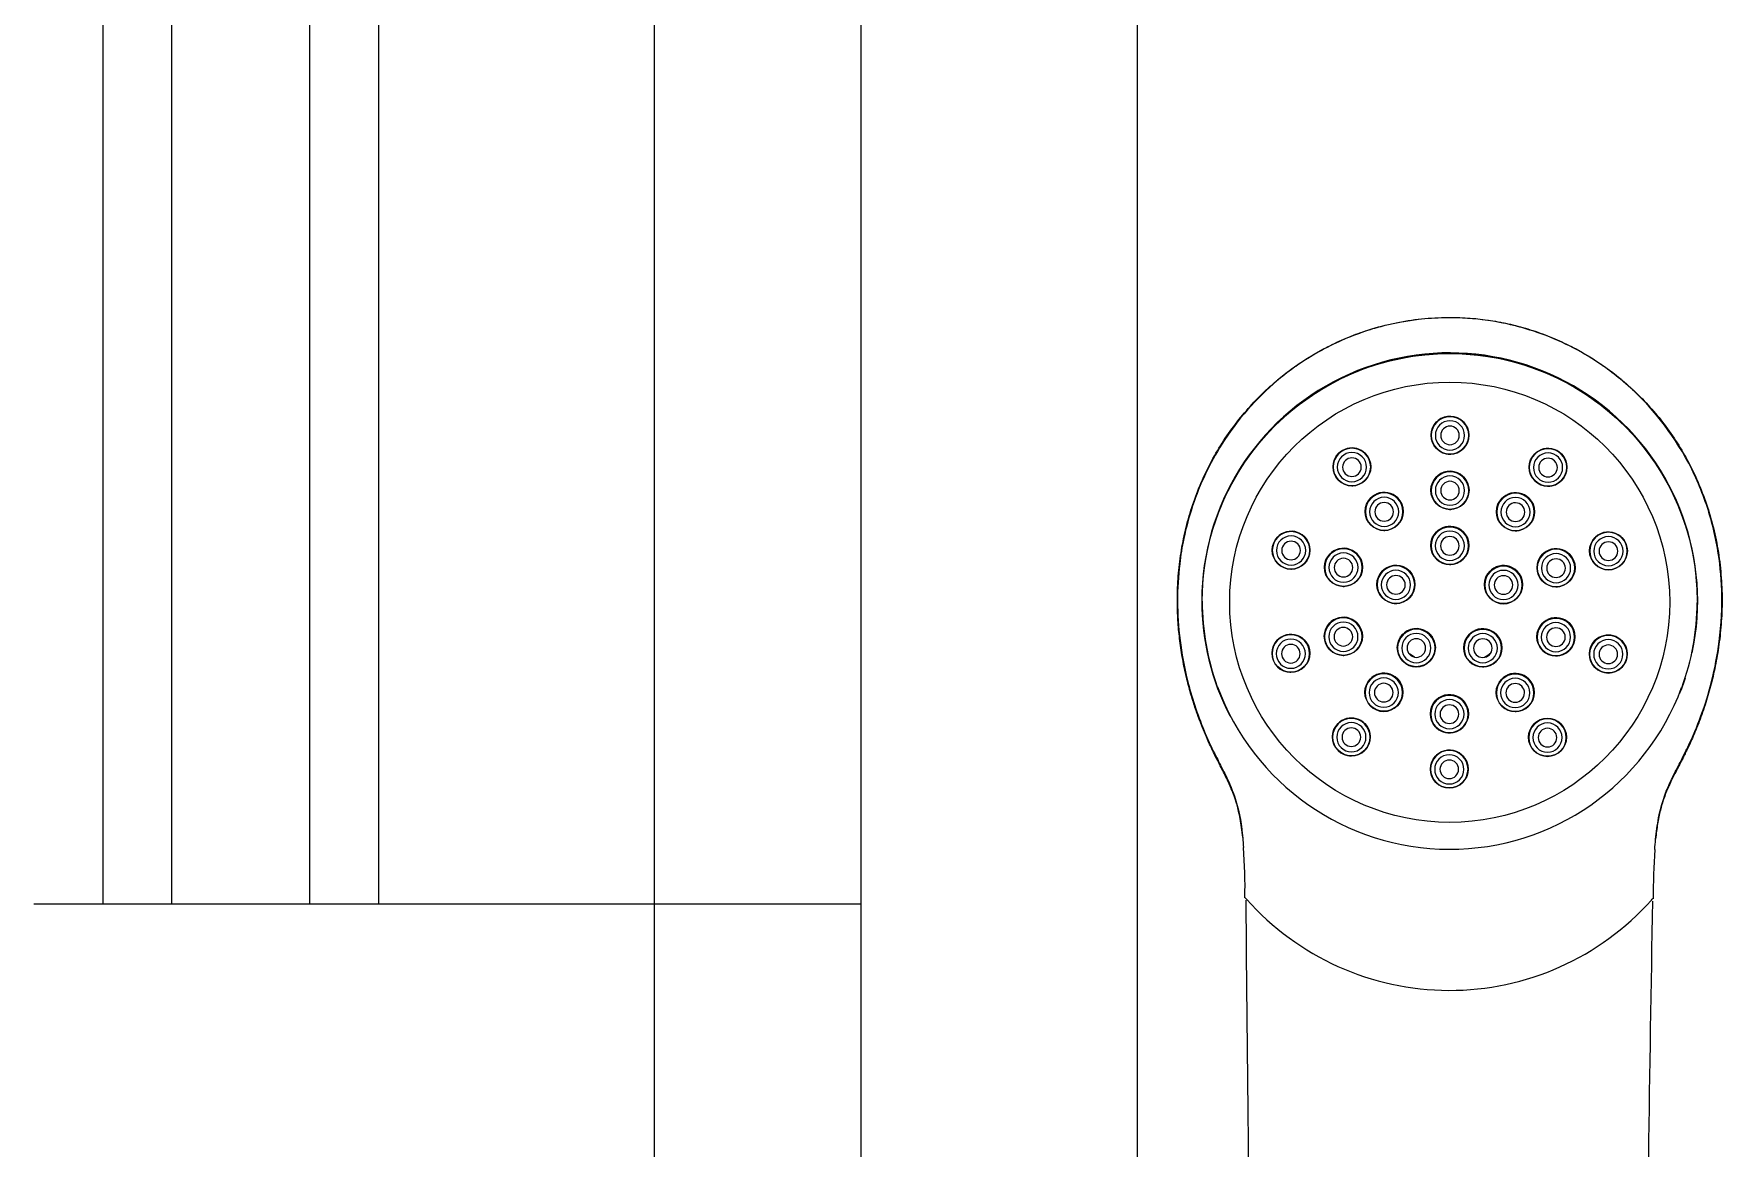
# Model space of a CAD drawing. Header units: centimetres. Extents: x -1797 to 2001, y -8788 to 1856.
# Drawn here: x -866.08 to -853.83, y -8603.19 to -8595.11 of the extents above; entities that cross this region are included whole.
import ezdxf

# ---------------------------------------------------------------- set-up
doc = ezdxf.new("R2010")
doc.units = ezdxf.units.CM
doc.header["$LTSCALE"] = 100
doc.header["$MEASUREMENT"] = 0
for name, color, linetype in [('ID_Furniture-Fixed_01', 141, 'Continuous'), ('WALL-01', 7, 'Continuous'), ('WALL-03', 2, 'Continuous'), ('WALL-04', 1, 'Continuous'), ('WALL-05', 8, 'Continuous')]:
    doc.layers.add(name, color=color, linetype=linetype)

# ---------------------------------------------------------------- blocks, each defined once
blk = doc.blocks.new('shower_d')
at = {"layer": 'WALL-03'}
blk.add_line((2444.18, -5355.463), (2444.18, -5055.577), dxfattribs=at)
at = {"layer": 'WALL-04'}
for p, q in [((2445.68, -5289.463), (2445.68, -5229.463)), ((2447.68, -5229.463), (2447.68, -5289.463)), ((2439.68, -5283.463), (2445.68, -5283.463))]:
    blk.add_line(p, q, dxfattribs=at)
for points in [[(2440.18, -5235.463), (2440.18, -5283.463)], [(2442.18, -5235.463), (2442.18, -5283.463)]]:
    blk.add_lwpolyline(points, dxfattribs=at)
at = {"layer": 'WALL-05'}
for points in [[(2440.68, -5283.463), (2440.68, -5235.463)], [(2441.68, -5235.463), (2441.68, -5283.463)]]:
    blk.add_lwpolyline(points, dxfattribs=at)

msp = doc.modelspace()

# ---------------------------------------------------------------- linework, layer by layer
at = {"layer": 'ID_Furniture-Fixed_01'}
for centre, radius in [((-855.809, -8599.231, 0), 1.595), ((-855.809, -8599.231, 0), 1.595), ((-855.807, -8598.021, 0), 0.137), ((-856.518, -8598.25, 0), 0.137), ((-855.096, -8598.253, 0), 0.137), ((-855.807, -8598.42, 0), 0.138), ((-856.284, -8598.573, 0), 0.138), ((-855.332, -8598.575, 0), 0.138), ((-855.808, -8598.819, 0), 0.138), ((-856.959, -8598.854, 0), 0.137), ((-854.658, -8598.859, 0), 0.137), ((-856.579, -8598.978, 0), 0.138), ((-855.038, -8598.981, 0), 0.138), ((-856.199, -8599.102, 0), 0.138), ((-855.419, -8599.103, 0), 0.138), ((-856.58, -8599.478, 0), 0.138), ((-856.051, -8599.56, 0), 0.138), ((-855.569, -8599.561, 0), 0.138), ((-855.039, -8599.481, 0), 0.138), ((-856.96, -8599.601, 0), 0.137), ((-854.659, -8599.606, 0), 0.137), ((-856.286, -8599.883, 0), 0.138), ((-855.334, -8599.885, 0), 0.138), ((-855.811, -8600.039, 0), 0.138), ((-856.522, -8600.207, 0), 0.137), ((-855.1, -8600.21, 0), 0.137), ((-855.812, -8600.44, 0), 0.137)]:
    msp.add_circle(centre, radius, dxfattribs=at)
for centre, radius, start, end in [((-855.809, -8599.222, 0), 1.798, 347.9568, 179.8794), ((-855.807, -8598.021, 0), 0.137, 293.558, 179.8794), ((-855.807, -8598.021, 0), 0.137, 179.8794, 202.626), ((-856.518, -8598.25, 0), 0.137, 359.2372, 179.8794), ((-855.807, -8598.021, 0), 0.137, 264.6043, 272.7444), ((-855.096, -8598.253, 0), 0.137, 338.4288, 179.2534), ((-856.518, -8598.25, 0), 0.137, 179.8794, 180.473), ((-855.807, -8598.42, 0), 0.138, 294.4495, 179.8794), ((-856.518, -8598.25, 0), 0.137, 269.3316, 272.5568), ((-856.284, -8598.573, 0), 0.138, 337.4212, 179.8794), ((-855.807, -8598.42, 0), 0.138, 179.8794, 223.7922), ((-855.332, -8598.575, 0), 0.138, 337.6814, 179.8794), ((-855.096, -8598.253, 0), 0.137, 268.3329, 275.4313), ((-855.807, -8598.42, 0), 0.138, 264.7804, 273.0731), ((-856.284, -8598.573, 0), 0.138, 179.8794, 201.7436), ((-855.808, -8598.819, 0), 0.138, 336.9151, 179.8794), ((-855.332, -8598.575, 0), 0.138, 179.8794, 202.1732), ((-856.959, -8598.854, 0), 0.137, 338.2779, 179.3582), ((-856.284, -8598.573, 0), 0.138, 269.3653, 271.9103), ((-855.332, -8598.575, 0), 0.138, 268.9272, 273.9431), ((-854.658, -8598.859, 0), 0.137, 316.0348, 179.8794), ((-856.579, -8598.978, 0), 0.138, 337.2922, 179.8794), ((-855.808, -8598.819, 0), 0.138, 179.8794, 202.657), ((-855.038, -8598.981, 0), 0.138, 337.6947, 179.8794), ((-854.658, -8598.859, 0), 0.137, 179.8794, 224.7709), ((-856.959, -8598.854, 0), 0.137, 269.5541, 270.8321), ((-856.579, -8598.978, 0), 0.138, 179.8794, 201.6452), ((-856.199, -8599.102, 0), 0.138, 293.4515, 179.8794), ((-855.808, -8598.819, 0), 0.138, 269.433, 272.588), ((-855.419, -8599.103, 0), 0.138, 337.025, 179.8794), ((-855.038, -8598.981, 0), 0.138, 179.8794, 202.3269), ((-856.579, -8598.978, 0), 0.138, 269.2326, 274.0352), ((-856.199, -8599.102, 0), 0.138, 179.8794, 223.8095), ((-855.419, -8599.103, 0), 0.138, 179.8794, 202.813), ((-855.038, -8598.981, 0), 0.138, 269.1209, 274.4011), ((-855.809, -8599.222, 0), 1.798, 179.8794, 207.5977), ((-855.809, -8599.228, 0), 1.794, 179.8794, 200.0752), ((-855.809, -8599.228, 0), 1.794, 179.8761, 179.8794), ((-855.809, -8599.228, 0), 1.794, 179.8794, 200.0752), ((-855.809, -8599.228, 0), 1.794, 179.8761, 179.8794), ((-856.199, -8599.102, 0), 0.138, 264.6054, 272.8901), ((-855.419, -8599.103, 0), 0.138, 269.3973, 273.0659), ((-855.809, -8599.228, 0), 1.794, 339.6966, 359.8766), ((-855.809, -8599.228, 0), 1.794, 339.6966, 359.8766), ((-856.58, -8599.478, 0), 0.138, 337.3083, 179.8794), ((-856.051, -8599.56, 0), 0.138, 293.4699, 179.8794), ((-855.569, -8599.561, 0), 0.138, 336.9964, 179.8794), ((-855.039, -8599.481, 0), 0.138, 337.7215, 179.8794), ((-856.96, -8599.601, 0), 0.137, 338.3664, 179.6676), ((-856.58, -8599.478, 0), 0.138, 179.8794, 201.6646), ((-855.039, -8599.481, 0), 0.138, 179.8794, 202.2342), ((-854.659, -8599.606, 0), 0.137, 359.1613, 179.8794), ((-856.58, -8599.478, 0), 0.138, 269.2138, 273.2928), ((-856.051, -8599.56, 0), 0.138, 179.8794, 224.7089), ((-855.569, -8599.561, 0), 0.138, 179.8794, 202.7453), ((-855.039, -8599.481, 0), 0.138, 269.2176, 274.983), ((-854.659, -8599.606, 0), 0.137, 179.8794, 180.2295), ((-856.96, -8599.601, 0), 0.137, 266.6167, 269.9494), ((-856.286, -8599.883, 0), 0.138, 337.4616, 179.8794), ((-856.051, -8599.56, 0), 0.138, 264.62, 272.9148), ((-855.569, -8599.561, 0), 0.138, 269.3352, 273.2601), ((-855.334, -8599.885, 0), 0.138, 337.7478, 179.8794), ((-854.659, -8599.606, 0), 0.137, 268.675, 275.1307), ((-855.809, -8599.222, 0), 1.798, 338.1755, 341.9486), ((-855.809, -8599.229, 0), 1.792, 200.0483, 339.7233), ((-855.809, -8599.229, 0), 1.792, 200.0483, 339.7233), ((-856.286, -8599.883, 0), 0.138, 179.8794, 201.7576), ((-855.811, -8600.039, 0), 0.138, 314.2523, 179.8794), ((-855.334, -8599.885, 0), 0.138, 179.8794, 202.0347), ((-856.286, -8599.883, 0), 0.138, 269.3873, 272.5772), ((-855.334, -8599.885, 0), 0.138, 269.4646, 272.7022), ((-856.522, -8600.207, 0), 0.137, 359.3778, 179.8794), ((-855.811, -8600.039, 0), 0.138, 179.8794, 223.8746), ((-855.1, -8600.21, 0), 0.137, 0.5602, 179.8794), ((-856.522, -8600.207, 0), 0.137, 179.8794, 181.1377), ((-855.811, -8600.039, 0), 0.138, 264.8725, 273.1987), ((-855.1, -8600.21, 0), 0.137, 179.8794, 180.2611), ((-856.522, -8600.207, 0), 0.137, 264.2569, 270.438), ((-855.812, -8600.44, 0), 0.137, 315.2955, 179.8794), ((-855.812, -8600.44, 0), 0.137, 179.8794, 224.1211), ((-860.643, -8601.29, 0), 3.35, 358.5622, 4.828), ((-848.307, -8601.401, 0), 6.027, 176.4024, 179.8107), ((-855.811, -8600.078, 0), 1.966, 221.1683, 221.5946), ((-855.811, -8600.078, 0), 1.966, 318.1582, 318.5909), ((1270.261, -8581.072, 0), 2127.646, 180.547167, 180.644632), ((-855.811, -8600.078, 0), 1.966, 221.5946, 318.1582), ((-226.654, -8612.439, 0), 627.782, 178.992132, 179.329886)]:
    msp.add_arc(centre, radius, start, end, dxfattribs=at)
at = {"layer": 'ID_Furniture-Fixed_01', "extrusion": (0, 0, -1)}
for centre, major_axis, start_param, end_param in [((-855.809, -8599.222, 0), (-1.794, 0.004), 0, 3.141593), ((-855.809, -8599.222, 0), (1.794, -0.004), 3.141593, 6.283185), ((-855.809, -8599.22, 0), (0.483, -0.001), 2.124689, 2.238684), ((-855.809, -8599.22, 0), (0.483, -0.001), 0.902908, 1.016904)]:
    msp.add_ellipse(centre, major_axis=major_axis, ratio=0.999848, start_param=start_param, end_param=end_param, dxfattribs=at)
for centre, major_axis in [((-855.807, -8598.022, 0), (-0.136, 0)), ((-855.807, -8598.022, 0), (0.136, 0)), ((-855.807, -8598.022, 0), (0.106, 0)), ((-855.807, -8598.022, 0), (0.106, 0)), ((-855.807, -8598.022, 0), (-0.0675, 0.0001)), ((-855.807, -8598.022, 0), (-0.0675, 0.0001)), ((-856.518, -8598.251, 0), (-0.136, 0)), ((-856.518, -8598.251, 0), (-0.136, 0)), ((-856.518, -8598.252, 0), (0.106, 0)), ((-856.518, -8598.252, 0), (0.106, 0)), ((-856.518, -8598.252, 0), (0.0675, -0.0001)), ((-856.518, -8598.252, 0), (0.0675, -0.0001)), ((-855.096, -8598.254, 0), (0.136, 0)), ((-855.096, -8598.254, 0), (0.136, 0)), ((-855.096, -8598.255, 0), (-0.106, 0)), ((-855.096, -8598.255, 0), (-0.106, 0)), ((-855.096, -8598.255, 0), (0.0675, -0.0001)), ((-855.096, -8598.255, 0), (0.0675, -0.0001)), ((-855.807, -8598.422, 0), (-0.136, 0)), ((-855.807, -8598.422, 0), (0.136, 0)), ((-855.807, -8598.422, 0), (0.106, 0)), ((-855.807, -8598.422, 0), (0.106, 0)), ((-856.284, -8598.575, 0), (-0.136, 0)), ((-856.284, -8598.575, 0), (-0.136, 0)), ((-855.807, -8598.422, 0), (-0.0675, 0.0001)), ((-855.807, -8598.422, 0), (-0.0675, 0.0001)), ((-855.332, -8598.577, 0), (-0.136, 0)), ((-855.332, -8598.577, 0), (-0.136, 0)), ((-856.284, -8598.576, 0), (0.106, 0)), ((-856.284, -8598.576, 0), (0.106, 0)), ((-856.284, -8598.576, 0), (0.0675, -0.0001)), ((-856.284, -8598.576, 0), (0.0675, -0.0001)), ((-855.332, -8598.578, 0), (0.106, 0)), ((-855.332, -8598.578, 0), (0.106, 0)), ((-855.332, -8598.578, 0), (0.0675, -0.0001)), ((-855.332, -8598.578, 0), (0.0675, -0.0001)), ((-855.808, -8598.822, 0), (-0.136, 0)), ((-855.808, -8598.822, 0), (-0.136, 0)), ((-856.959, -8598.855, 0), (-0.136, 0)), ((-856.959, -8598.855, 0), (-0.136, 0)), ((-856.959, -8598.856, 0), (-0.106, 0)), ((-856.959, -8598.856, 0), (-0.106, 0)), ((-856.959, -8598.856, 0), (0.0675, -0.0001)), ((-856.959, -8598.856, 0), (0.0675, -0.0001)), ((-855.808, -8598.822, 0), (0.106, 0)), ((-855.808, -8598.822, 0), (0.106, 0)), ((-855.808, -8598.822, 0), (-0.0675, 0.0001)), ((-855.808, -8598.822, 0), (-0.0675, 0.0001)), ((-854.658, -8598.86, 0), (-0.136, 0)), ((-854.658, -8598.86, 0), (-0.136, 0)), ((-854.658, -8598.861, 0), (-0.106, 0)), ((-854.658, -8598.861, 0), (-0.106, 0)), ((-854.658, -8598.861, 0), (0.0675, -0.0001)), ((-854.658, -8598.861, 0), (0.0675, -0.0001)), ((-856.579, -8598.98, 0), (-0.136, 0)), ((-856.579, -8598.98, 0), (-0.136, 0)), ((-856.579, -8598.98, 0), (0.106, 0)), ((-856.579, -8598.98, 0), (0.106, 0)), ((-856.579, -8598.98, 0), (0.0675, -0.0001)), ((-856.579, -8598.98, 0), (0.0675, -0.0001)), ((-855.038, -8598.983, 0), (0.136, 0)), ((-855.038, -8598.983, 0), (0.136, 0)), ((-855.038, -8598.984, 0), (-0.106, 0)), ((-855.038, -8598.984, 0), (-0.106, 0)), ((-855.038, -8598.984, 0), (0.0675, -0.0001)), ((-855.038, -8598.984, 0), (0.0675, -0.0001)), ((-856.199, -8599.104, 0), (-0.136, 0)), ((-856.199, -8599.104, 0), (0.136, 0)), ((-856.199, -8599.105, 0), (0.106, 0)), ((-856.199, -8599.105, 0), (0.106, 0)), ((-856.199, -8599.105, 0), (0.0675, -0.0001)), ((-856.199, -8599.105, 0), (0.0675, -0.0001)), ((-855.419, -8599.106, 0), (0.136, 0)), ((-855.419, -8599.106, 0), (0.136, 0)), ((-855.419, -8599.106, 0), (-0.106, 0)), ((-855.419, -8599.106, 0), (-0.106, 0)), ((-855.419, -8599.106, 0), (0.0675, -0.0001)), ((-855.419, -8599.106, 0), (-0.0675, 0.0001)), ((-856.58, -8599.48, 0), (-0.136, 0)), ((-856.58, -8599.48, 0), (-0.136, 0)), ((-856.58, -8599.481, 0), (0.106, 0)), ((-856.58, -8599.481, 0), (0.106, 0)), ((-856.58, -8599.481, 0), (0.0675, -0.0001)), ((-856.58, -8599.481, 0), (0.0675, -0.0001)), ((-855.039, -8599.484, 0), (0.136, 0)), ((-855.039, -8599.484, 0), (0.136, 0)), ((-855.039, -8599.484, 0), (-0.106, 0)), ((-855.039, -8599.484, 0), (-0.106, 0)), ((-855.039, -8599.484, 0), (0.0675, -0.0001)), ((-855.039, -8599.484, 0), (0.0675, -0.0001)), ((-856.961, -8599.603, 0), (-0.136, 0)), ((-856.961, -8599.603, 0), (-0.136, 0)), ((-856.961, -8599.604, 0), (-0.106, 0)), ((-856.961, -8599.604, 0), (-0.106, 0)), ((-856.961, -8599.604, 0), (0.0675, -0.0001)), ((-856.961, -8599.604, 0), (0.0675, -0.0001)), ((-856.051, -8599.563, 0), (-0.136, 0)), ((-856.051, -8599.563, 0), (-0.136, 0)), ((-856.051, -8599.563, 0), (-0.106, 0)), ((-856.051, -8599.563, 0), (0.106, 0)), ((-856.051, -8599.563, 0), (-0.0675, 0.0001)), ((-856.051, -8599.563, 0), (0.0675, -0.0001)), ((-855.569, -8599.564, 0), (0.136, 0)), ((-855.569, -8599.564, 0), (0.136, 0)), ((-855.569, -8599.564, 0), (-0.106, 0)), ((-855.569, -8599.564, 0), (-0.106, 0)), ((-855.569, -8599.564, 0), (-0.0675, 0.0001)), ((-855.569, -8599.564, 0), (-0.0675, 0.0001)), ((-854.659, -8599.608, 0), (-0.136, 0)), ((-854.659, -8599.608, 0), (-0.136, 0)), ((-854.659, -8599.608, 0), (-0.106, 0)), ((-854.659, -8599.608, 0), (-0.106, 0)), ((-854.659, -8599.608, 0), (0.0675, -0.0001)), ((-854.659, -8599.608, 0), (0.0675, -0.0001)), ((-856.287, -8599.886, 0), (0.136, 0)), ((-856.287, -8599.886, 0), (0.136, 0)), ((-856.287, -8599.886, 0), (-0.106, 0)), ((-856.287, -8599.886, 0), (-0.106, 0)), ((-855.334, -8599.888, 0), (-0.136, 0)), ((-855.334, -8599.888, 0), (-0.136, 0)), ((-855.334, -8599.888, 0), (0.106, 0)), ((-855.334, -8599.888, 0), (0.106, 0)), ((-856.287, -8599.886, 0), (0.0675, -0.0001)), ((-856.287, -8599.886, 0), (0.0675, -0.0001)), ((-855.811, -8600.042, 0), (-0.136, 0)), ((-855.811, -8600.042, 0), (-0.136, 0)), ((-855.334, -8599.888, 0), (0.0675, -0.0001)), ((-855.334, -8599.888, 0), (0.0675, -0.0001)), ((-855.811, -8600.042, 0), (0.106, 0)), ((-855.811, -8600.042, 0), (0.106, 0)), ((-855.811, -8600.042, 0), (-0.0675, 0.0001)), ((-855.811, -8600.042, 0), (-0.0675, 0.0001)), ((-856.522, -8600.209, 0), (0.136, 0)), ((-856.522, -8600.209, 0), (0.136, 0)), ((-856.522, -8600.209, 0), (0.106, 0)), ((-856.522, -8600.209, 0), (0.106, 0)), ((-856.522, -8600.209, 0), (0.0675, -0.0001)), ((-856.522, -8600.209, 0), (0.0675, -0.0001)), ((-855.1, -8600.212, 0), (-0.136, 0)), ((-855.1, -8600.212, 0), (-0.136, 0)), ((-855.1, -8600.212, 0), (0.106, 0)), ((-855.1, -8600.212, 0), (-0.106, 0)), ((-855.1, -8600.212, 0), (0.0675, -0.0001)), ((-855.1, -8600.212, 0), (0.0675, -0.0001)), ((-855.812, -8600.441, 0), (0.136, 0)), ((-855.812, -8600.441, 0), (-0.136, 0)), ((-855.812, -8600.442, 0), (0.106, 0)), ((-855.812, -8600.442, 0), (0.106, 0)), ((-855.812, -8600.442, 0), (-0.0675, 0.0001)), ((-855.812, -8600.442, 0), (-0.0675, 0.0001))]:
    msp.add_ellipse(centre, major_axis=major_axis, ratio=0.999848, dxfattribs=at)
at = {"layer": 'ID_Furniture-Fixed_01'}
for points, knots in [([(-853.91, -8599.805, 0), (-853.886, -8599.709, 0), (-853.844, -8599.487, 0), (-853.828, -8599.161, 0), (-853.857, -8598.876, 0), (-853.919, -8598.592, 0), (-854.073, -8598.172, 0), (-854.328, -8597.825, 0), (-854.617, -8597.572, 0), (-854.804, -8597.443, 0), (-855.024, -8597.329, 0), (-855.237, -8597.251, 0), (-855.498, -8597.187, 0), (-855.807, -8597.158, 0), (-856.175, -8597.192, 0), (-856.472, -8597.278, 0), (-856.698, -8597.381, 0), (-856.876, -8597.483, 0), (-857.153, -8597.687, 0), (-857.455, -8598.027, 0), (-857.654, -8598.445, 0), (-857.736, -8598.747, 0), (-857.788, -8599.066, 0), (-857.788, -8599.41, 0), (-857.734, -8599.7, 0), (-857.71, -8599.797, 0)], [0, 0, 0, 0, 0.033486, 0.076572, 0.11349, 0.136143, 0.18278, 0.281725, 0.307329, 0.341911, 0.377016, 0.412652, 0.439687, 0.494459, 0.549856, 0.605118, 0.632425, 0.6594, 0.694734, 0.779812, 0.844925, 0.876519, 0.899735, 0.966466, 1, 1, 1, 1]), ([(-857.31, -8600.937, 0), (-857.313, -8600.91, 0), (-857.317, -8600.867, 0), (-857.328, -8600.802, 0), (-857.339, -8600.747, 0), (-857.35, -8600.702, 0), (-857.361, -8600.665, 0), (-857.375, -8600.627, 0), (-857.395, -8600.575, 0), (-857.428, -8600.502, 0), (-857.469, -8600.424, 0), (-857.505, -8600.352, 0), (-857.533, -8600.296, 0), (-857.554, -8600.25, 0), (-857.577, -8600.199, 0), (-857.603, -8600.136, 0), (-857.634, -8600.057, 0), (-857.665, -8599.965, 0), (-857.697, -8599.859, 0), (-857.727, -8599.74, 0), (-857.752, -8599.611, 0), (-857.77, -8599.478, 0), (-857.782, -8599.344, 0), (-857.785, -8599.198, 0), (-857.779, -8599.041, 0), (-857.759, -8598.873, 0), (-857.727, -8598.707, 0), (-857.681, -8598.543, 0), (-857.621, -8598.382, 0), (-857.548, -8598.226, 0), (-857.462, -8598.078, 0), (-857.365, -8597.939, 0), (-857.258, -8597.811, 0), (-857.144, -8597.694, 0), (-857.022, -8597.589, 0), (-856.895, -8597.496, 0), (-856.764, -8597.415, 0), (-856.629, -8597.346, 0), (-856.49, -8597.288, 0), (-856.334, -8597.236, 0), (-856.159, -8597.195, 0), (-855.966, -8597.17, 0), (-855.787, -8597.165, 0), (-855.624, -8597.174, 0), (-855.477, -8597.193, 0), (-855.332, -8597.224, 0), (-855.188, -8597.266, 0), (-855.046, -8597.32, 0), (-854.909, -8597.385, 0), (-854.775, -8597.462, 0), (-854.647, -8597.55, 0), (-854.525, -8597.648, 0), (-854.41, -8597.757, 0), (-854.302, -8597.877, 0), (-854.203, -8598.007, 0), (-854.114, -8598.147, 0), (-854.034, -8598.298, 0), (-853.967, -8598.458, 0), (-853.912, -8598.626, 0), (-853.87, -8598.803, 0), (-853.844, -8598.985, 0), (-853.832, -8599.168, 0), (-853.836, -8599.346, 0), (-853.852, -8599.515, 0), (-853.878, -8599.673, 0), (-853.911, -8599.82, 0), (-853.945, -8599.937, 0), (-853.975, -8600.027, 0), (-853.999, -8600.094, 0), (-854.024, -8600.157, 0), (-854.048, -8600.213, 0), (-854.07, -8600.261, 0), (-854.089, -8600.301, 0), (-854.107, -8600.337, 0), (-854.126, -8600.375, 0), (-854.147, -8600.416, 0), (-854.17, -8600.46, 0), (-854.19, -8600.501, 0), (-854.21, -8600.541, 0), (-854.233, -8600.591, 0), (-854.259, -8600.657, 0), (-854.284, -8600.742, 0), (-854.304, -8600.842, 0), (-854.312, -8600.908, 0), (-854.316, -8600.949, 0)], [0, 0, 0, 0, 0.007554, 0.014176, 0.019867, 0.024639, 0.028511, 0.031495, 0.037086, 0.045203, 0.055637, 0.06364, 0.069425, 0.074406, 0.078997, 0.086307, 0.094859, 0.10463, 0.115585, 0.128171, 0.1416, 0.155089, 0.168582, 0.182083, 0.198979, 0.215912, 0.232907, 0.249993, 0.267186, 0.284489, 0.301798, 0.318811, 0.335517, 0.351917, 0.368001, 0.383776, 0.399269, 0.414514, 0.429548, 0.444406, 0.463998, 0.483501, 0.503048, 0.517787, 0.532615, 0.547553, 0.562601, 0.577759, 0.593048, 0.608471, 0.62403, 0.639765, 0.655688, 0.671821, 0.688199, 0.704867, 0.72188, 0.73929, 0.757093, 0.775274, 0.79382, 0.812516, 0.830466, 0.847513, 0.863603, 0.878685, 0.892716, 0.900248, 0.907421, 0.914231, 0.920408, 0.925707, 0.930118, 0.933999, 0.937767, 0.942937, 0.947952, 0.952471, 0.956754, 0.961429, 0.969222, 0.978074, 0.98829, 1, 1, 1, 1]), ([(-857.71, -8599.797, 0), (-857.68, -8599.919, 0), (-857.621, -8600.1, 0), (-857.523, -8600.312, 0), (-857.46, -8600.431, 0), (-857.41, -8600.533, 0), (-857.346, -8600.686, 0), (-857.321, -8600.826, 0), (-857.311, -8600.927, 0), (-857.31, -8600.936, 0)], [0, 0, 0, 0, 0.3170903, 0.4671382, 0.5669537, 0.6421759, 0.744059, 0.9774053, 1, 1, 1, 1]), ([(-854.316, -8600.949, 0), (-854.311, -8600.897, 0), (-854.296, -8600.785, 0), (-854.256, -8600.635, 0), (-854.196, -8600.503, 0), (-854.139, -8600.392, 0), (-854.063, -8600.244, 0), (-853.981, -8600.05, 0), (-853.931, -8599.889, 0), (-853.91, -8599.805, 0)], [0, 0, 0, 0, 0.133457, 0.288815, 0.389864, 0.489104, 0.587721, 0.786789, 1, 1, 1, 1])]:
    msp.add_open_spline(points, degree=3, knots=knots, dxfattribs=at)
for points in [[(-857.31, -8600.936, 0), (-857.308, -8600.96, 0), (-857.306, -8600.984, 0), (-857.304, -8601.009, 0)], [(-854.322, -8601.023, 0), (-854.32, -8600.998, 0), (-854.318, -8600.973, 0), (-854.316, -8600.949, 0)]]:
    msp.add_open_spline(points, degree=3, dxfattribs=at)

# ---------------------------------------------------------------- block references
at = {"layer": 'WALL-01'}
msp.add_blockref('shower_d', (-3305.755, -3317.954), dxfattribs=at)

doc.saveas('drawing.dxf')
